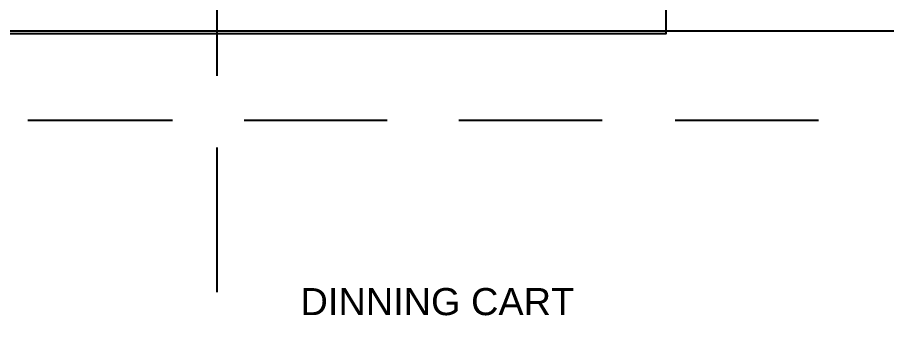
# Model space of a CAD drawing. Header units: metres. Extents: x -18745 to 220762, y -1579758 to -1356048.
# Drawn here: x 103619 to 107464, y -1376312 to -1374876 of the extents above; entities that cross this region are included whole.
import ezdxf

# ---------------------------------------------------------------- set-up
doc = ezdxf.new("R2010")
doc.units = ezdxf.units.M
doc.layers.get('0').update_dxf_attribs({"lineweight": 0})
for name, color, linetype in [('A-100 - Copy$0$axes', 8, 'Continuous'), ('A-100 - Copy$0$PDF_Geometry', 8, 'Continuous'), ('A-100 - Copy$0$PDF_Text', 8, 'Continuous')]:
    doc.layers.add(name, color=color, linetype=linetype)
doc.styles.add('A-100 - Copy$0$PDF Arial', font='arial.ttf')

# ---------------------------------------------------------------- blocks, each defined once
blk = doc.blocks.new('A-100 - Copy$0$A$C02230961')
at = {"layer": 'A-100 - Copy$0$PDF_Geometry', "lineweight": 25}
h = blk.add_hatch(dxfattribs=at)
h.set_pattern_fill('ANGLE', color=256, scale=500)
h.set_pattern_definition([(0, (-1219317.64, -1092026.17), (0, 137.5), [100, -37.5]), (90, (-1219317.64, -1092026.17), (-137.5, 8e-15), [100, -37.5])])
h.paths.add_polyline_path([(10723.7, -4993.7), (11262.7, -4993.7), (11262.7, -4562.4), (10962.9, -4562.4), (10962.9, -4602.9), (10821.4, -4602.9), (10821.4, -4562.4), (10349.7, -4562.4), (10349.7, -4602.9), (10208.2, -4602.9), (10208.2, -4562.4), (10033, -4562.4), (10033, -4003.2), (9938.7, -4003.2), (9938.7, -4562.4), (9635.5, -4562.4), (9635.5, -4602.9), (9500.8, -4602.9), (9500.8, -4562.4), (9022.4, -4562.4), (9022.4, -4602.9), (8887.6, -4602.9), (8887.6, -4562.4), (8705.7, -4562.4), (8705.7, -5307.5), (8739.4, -5307.5), (8723.2, -5388.4), (9042.6, -5388.4), (9042.6, -5428.8), (9039.6, -5428.8, -0.375368), (8715.8, -5711.8, -0.39984), (9466.1, -6426), (9467.1, -6426), (9467.1, -6466.4), (9433.4, -6466.4), (9419.9, -6483.3, -0.414214), (9389.6, -6513.6), (9393, -6520.3), (9302, -6513.6, -0.599371), (9276.8, -6466.4), (8723.2, -6466.4), (8741.3, -6556.8), (10723.7, -6556.8)])
h.paths.add_polyline_path([(14436.9, -4636.6), (11970.2, -4636.6), (11970.2, -6461.7), (11336.8, -6461.7), (11336.8, -6630.9), (11262.7, -6630.9), (11262.7, -7372.1), (11262.7, -7439.5), (11336.8, -7439.5), (11336.8, -8355.8), (12536.8, -8355.8), (12536.8, -8066.1), (12516.6, -8066.1), (12531.4, -7992), (12536.8, -7992), (12536.8, -7318.2), (12530.1, -7318.2), (12516.6, -7250.8), (12536.8, -7250.8), (12536.8, -6967.8), (12516.6, -6967.8), (12532.8, -6887), (12536.8, -6887), (12536.8, -6219.9), (12530.1, -6219.9), (12516.6, -6145.8), (12536.8, -6145.8), (12536.8, -5761.8), (14436.9, -5761.8)])
h.paths.add_polyline_path([(12037, -7392.3), (12030.8, -7392.3), (12030.8, -7405.2, 0.414215)], flags=16)
h.paths.add_polyline_path([(12091.4, -7338.4), (12091.4, -7378.8), (11343.5, -7378.8), (11343.5, -7338.4), (11902.8, -7338.4), (11902.8, -7331.7), (11923, -7331.7), (11923, -7311.5), (12030.8, -7311.5), (12030.8, -7331.7), (12057.7, -7331.7)], flags=16)
h.paths.add_polyline_path([(11933.1, -7405.8), (12024.1, -7412.5), (11933.1, -7405.8, -0.517639), (11923.6, -7392.3), (11923, -7392.3), (11923, -7395.7, 0.414214)], flags=16)
h.paths.add_polyline_path([(11350.3, -7392.3), (11363.8, -7459.7), (11343.5, -7459.7), (11343.5, -7392.3)], flags=16)
h.paths.add_polyline_path([(2957.3, -10511.9), (2877.6, -10511.9), (2877.6, -10538.9), (2796.7, -10524.2), (2796.7, -11076.3, -0.599371), (2843.9, -11101.5), (2843.9, -11192.4), (2839.5, -11173.3, -0.584927), (2813.6, -11219.4), (2816.9, -11226.1), (2803.4, -11226.1), (2803.4, -11232.9), (2796.7, -11266.5), (2756.3, -11266.5), (2756.3, -11265.6, -0.39984), (2042.1, -10515.3, -0.381307), (1752.3, -10839.9), (1752.3, -10842.1), (1718.7, -10842.1), (1718.7, -10518.7), (1678.2, -10518.7), (1657.3, -10518.7), (1657.3, -10511.9), (-42.7, -10511.9), (-42.7, -11138.2), (-42.7, -12311.9), (2957.3, -12311.9)])
h.paths.add_polyline_path([(637.7, -11637.3), (2299.7, -11637.3), (2299.7, -11241.3), (637.7, -11241.3)], flags=24)
h.paths.add_polyline_path([(12347.4, -5213.9), (13381.6, -5213.9), (13381.6, -4916.9), (12347.4, -4916.9)], flags=24)
h.paths.add_polyline_path([(8700, -6312.9), (10212.7, -6312.9), (10212.7, -5593.3), (8700, -5593.3)], flags=9)
h.paths.add_polyline_path([(10170.8, -5243.1), (10170.8, -6572.5), (10710.4, -6572.5), (10710.4, -5243.1)], flags=9)
h.paths.add_polyline_path([(9375.1, -4957.7), (10990.8, -4957.7), (10990.8, -4660.8), (9375.1, -4660.8)], flags=24)
at = {"layer": 'A-100 - Copy$0$PDF_Geometry', "lineweight": 25, "elevation": -2.4}
blk.add_lwpolyline([(2396.4, -7352.2), (2396.4, -8255.1), (5873.1, -8255.1), (5873.1, -7352.2)], close=True, dxfattribs=at)
at = {"layer": 'A-100 - Copy$0$PDF_Geometry', "elevation": -2.4}
for points in [[(3885.5, -7810.1), (3885.5, -8443.4)], [(3050, -8638.8), (3690.1, -8638.8)], [(4006.8, -8638.8), (4640.1, -8638.8)], [(4956.8, -8638.8), (5590.1, -8638.8)], [(5913.6, -8638.8), (6546.9, -8638.8)], [(3885.5, -8760.1), (3885.5, -9400.2)]]:
    blk.add_lwpolyline(points, dxfattribs=at)
at = {"layer": 'A-100 - Copy$0$PDF_Geometry', "lineweight": 25, "elevation": -2.4}
blk.add_lwpolyline([(2396.4, -8255.1), (5873.1, -8255.1)], dxfattribs=at)
at = {"layer": 'A-100 - Copy$0$PDF_Text', "insert": (4256.1, -9504.2, -2.4), "char_height": 120, "attachment_point": 7, "style": 'A-100 - Copy$0$PDF Arial'}
blk.add_mtext('DINNING CART', dxfattribs=at)
blk = doc.blocks.new('A-100 - Copy')
at = {"layer": 'A-100 - Copy$0$axes'}
blk.add_line((119073.3, -1374937.7, 0), (95349.5, -1374937.7, 0), dxfattribs=at)
blk.add_blockref('A-100 - Copy$0$A$C02230961', (100615.3, -1366691.8, 2.4))

msp = doc.modelspace()

# ---------------------------------------------------------------- block references
msp.add_blockref('A-100 - Copy', (0, 0))

doc.saveas('drawing.dxf')
